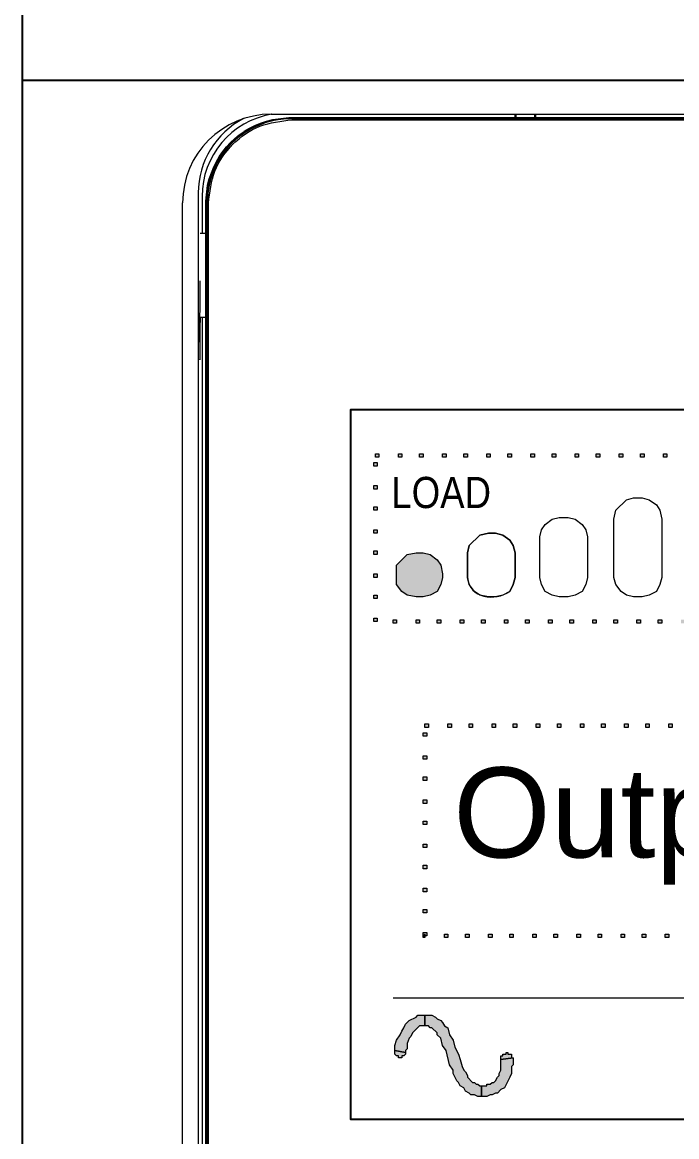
# Model space of a CAD drawing. Header units: millimetres. Extents: x 11355 to 11505, y 8083 to 8171.
# Drawn here: x 11372.606 to 11373.899, y 8088.766 to 8090.968 of the extents above; entities that cross this region are included whole.
import ezdxf

# ---------------------------------------------------------------- set-up
doc = ezdxf.new("R2010")
doc.units = ezdxf.units.MM
doc.layers.add('UPS', color=7, linetype='Continuous')
doc.styles.get("Standard").update_dxf_attribs({"font": 'arial.ttf'})

# ---------------------------------------------------------------- blocks, each defined once
blk = doc.blocks.new('UPS - Display Interface')
at = {"layer": 'UPS'}
h = blk.add_hatch(color=256, dxfattribs=at)
h.dxf.hatch_style = 2
h.paths.add_polyline_path([(-77.76, 154.32), (-77.28, 154.32), (-77.28, 153.84), (-77.76, 153.84)])
h.paths.add_polyline_path([(-77.76, 151.2), (-77.28, 151.2), (-77.28, 150.72), (-77.76, 150.72)])
h.paths.add_polyline_path([(-77.76, 148.32), (-77.28, 148.32), (-77.28, 147.84), (-77.76, 147.84)])
h.paths.add_polyline_path([(-77.76, 145.2), (-77.28, 145.2), (-77.28, 144.72), (-77.76, 144.72)])
h.paths.add_polyline_path([(-77.76, 142.32), (-77.28, 142.32), (-77.28, 141.84), (-77.76, 141.84)])
h.paths.add_polyline_path([(-77.76, 139.2), (-77.28, 139.2), (-77.28, 138.72), (-77.76, 138.72)])
h.paths.add_polyline_path([(-77.76, 136.32), (-77.28, 136.32), (-77.28, 135.84), (-77.76, 135.84)])
h.paths.add_polyline_path([(-77.76, 133.2), (-77.28, 133.2), (-77.28, 132.72), (-77.76, 132.72)])
h.paths.add_polyline_path([(-74.64, 132.48), (-75.12, 132.48), (-75.12, 132.96), (-74.64, 132.96)])
h.paths.add_polyline_path([(-71.52, 132.48), (-72, 132.48), (-72, 132.96), (-71.52, 132.96)])
h.paths.add_polyline_path([(-68.64, 132.48), (-69.12, 132.48), (-69.12, 132.96), (-68.64, 132.96)])
h.paths.add_polyline_path([(-65.52, 132.48), (-66, 132.48), (-66, 132.96), (-65.52, 132.96)])
h.paths.add_polyline_path([(-62.64, 132.48), (-63.12, 132.48), (-63.12, 132.96), (-62.64, 132.96)])
h.paths.add_polyline_path([(-59.52, 132.48), (-60, 132.48), (-60, 132.96), (-59.52, 132.96)])
h.paths.add_polyline_path([(-56.64, 132.48), (-57.12, 132.48), (-57.12, 132.96), (-56.64, 132.96)])
h.paths.add_polyline_path([(-53.52, 132.48), (-54, 132.48), (-54, 132.96), (-53.52, 132.96)])
h.paths.add_polyline_path([(-50.64, 132.48), (-51.12, 132.48), (-51.12, 132.96), (-50.64, 132.96)])
h.paths.add_polyline_path([(-47.52, 132.48), (-48, 132.48), (-48, 132.96), (-47.52, 132.96)])
h.paths.add_polyline_path([(-44.64, 132.48), (-45.12, 132.48), (-45.12, 132.96), (-44.64, 132.96)])
h.paths.add_polyline_path([(-41.52, 132.48), (-42, 132.48), (-42, 132.96), (-41.52, 132.96)])
h.paths.add_polyline_path([(-38.64, 132.48), (-39.12, 132.48), (-39.12, 132.96), (-38.64, 132.96)])
h.paths.add_polyline_path([(-35.52, 132.48), (-36, 132.48), (-36, 132.96), (-35.52, 132.96)])
h.paths.add_polyline_path([(-32.64, 132.48), (-33.12, 132.48), (-33.12, 132.96), (-32.64, 132.96)])
h.paths.add_polyline_path([(-29.52, 132.48), (-30, 132.48), (-30, 132.96), (-29.52, 132.96)])
h.paths.add_polyline_path([(-26.64, 132.48), (-27.12, 132.48), (-27.12, 132.96), (-26.64, 132.96)])
h.paths.add_polyline_path([(-23.52, 132.48), (-24, 132.48), (-24, 132.96), (-23.52, 132.96)])
h.paths.add_polyline_path([(-20.64, 132.48), (-21.12, 132.48), (-21.12, 132.96), (-20.64, 132.96)])
h.paths.add_polyline_path([(-17.52, 132.48), (-18, 132.48), (-18, 132.96), (-17.52, 132.96)])
h.paths.add_polyline_path([(-14.64, 132.48), (-15.12, 132.48), (-15.12, 132.96), (-14.64, 132.96)])
h.paths.add_polyline_path([(-11.52, 132.48), (-12, 132.48), (-12, 132.96), (-11.52, 132.96)])
h.paths.add_polyline_path([(-8.64, 132.48), (-9.12, 132.48), (-9.12, 132.96), (-8.64, 132.96)])
h.paths.add_polyline_path([(-5.52, 132.48), (-6, 132.48), (-6, 132.96), (-5.52, 132.96)])
h.paths.add_polyline_path([(-2.64, 132.48), (-3.12, 132.48), (-3.12, 132.96), (-2.64, 132.96)])
h.paths.add_polyline_path([(0.48, 132.48), (0, 132.48), (0, 132.96), (0.48, 132.96)])
h.paths.add_polyline_path([(1.44, 134.4), (0.96, 134.4), (0.96, 134.88), (1.44, 134.88)])
h.paths.add_polyline_path([(1.44, 137.52), (0.96, 137.52), (0.96, 138), (1.44, 138)])
h.paths.add_polyline_path([(1.44, 140.4), (0.96, 140.4), (0.96, 140.88), (1.44, 140.88)])
h.paths.add_polyline_path([(1.44, 143.52), (0.96, 143.52), (0.96, 144), (1.44, 144)])
h.paths.add_polyline_path([(1.44, 146.4), (0.96, 146.4), (0.96, 146.88), (1.44, 146.88)])
h.paths.add_polyline_path([(1.44, 149.52), (0.96, 149.52), (0.96, 150), (1.44, 150)])
h.paths.add_polyline_path([(1.44, 152.4), (0.96, 152.4), (0.96, 152.88), (1.44, 152.88)])
h.paths.add_polyline_path([(0.48, 155.52), (0.96, 155.52), (0.96, 155.04), (0.48, 155.04)])
h.paths.add_polyline_path([(-2.4, 155.52), (-1.92, 155.52), (-1.92, 155.04), (-2.4, 155.04)])
h.paths.add_polyline_path([(-5.52, 155.52), (-5.04, 155.52), (-5.04, 155.04), (-5.52, 155.04)])
h.paths.add_polyline_path([(-8.4, 155.52), (-7.92, 155.52), (-7.92, 155.04), (-8.4, 155.04)])
h.paths.add_polyline_path([(-11.52, 155.52), (-11.04, 155.52), (-11.04, 155.04), (-11.52, 155.04)])
h.paths.add_polyline_path([(-14.4, 155.52), (-13.92, 155.52), (-13.92, 155.04), (-14.4, 155.04)])
h.paths.add_polyline_path([(-17.52, 155.52), (-17.04, 155.52), (-17.04, 155.04), (-17.52, 155.04)])
h.paths.add_polyline_path([(-20.4, 155.52), (-19.92, 155.52), (-19.92, 155.04), (-20.4, 155.04)])
h.paths.add_polyline_path([(-23.52, 155.52), (-23.04, 155.52), (-23.04, 155.04), (-23.52, 155.04)])
h.paths.add_polyline_path([(-26.4, 155.52), (-25.92, 155.52), (-25.92, 155.04), (-26.4, 155.04)])
h.paths.add_polyline_path([(-29.52, 155.52), (-29.04, 155.52), (-29.04, 155.04), (-29.52, 155.04)])
h.paths.add_polyline_path([(-32.4, 155.52), (-31.92, 155.52), (-31.92, 155.04), (-32.4, 155.04)])
h.paths.add_polyline_path([(-35.52, 155.52), (-35.04, 155.52), (-35.04, 155.04), (-35.52, 155.04)])
h.paths.add_polyline_path([(-38.4, 155.52), (-37.92, 155.52), (-37.92, 155.04), (-38.4, 155.04)])
h.paths.add_polyline_path([(-41.52, 155.52), (-41.04, 155.52), (-41.04, 155.04), (-41.52, 155.04)])
h.paths.add_polyline_path([(-44.4, 155.52), (-43.92, 155.52), (-43.92, 155.04), (-44.4, 155.04)])
h.paths.add_polyline_path([(-47.52, 155.52), (-47.04, 155.52), (-47.04, 155.04), (-47.52, 155.04)])
h.paths.add_polyline_path([(-50.4, 155.52), (-49.92, 155.52), (-49.92, 155.04), (-50.4, 155.04)])
h.paths.add_polyline_path([(-53.52, 155.52), (-53.04, 155.52), (-53.04, 155.04), (-53.52, 155.04)])
h.paths.add_polyline_path([(-56.4, 155.52), (-55.92, 155.52), (-55.92, 155.04), (-56.4, 155.04)])
h.paths.add_polyline_path([(-59.52, 155.52), (-59.04, 155.52), (-59.04, 155.04), (-59.52, 155.04)])
h.paths.add_polyline_path([(-62.4, 155.52), (-61.92, 155.52), (-61.92, 155.04), (-62.4, 155.04)])
h.paths.add_polyline_path([(-65.52, 155.52), (-65.04, 155.52), (-65.04, 155.04), (-65.52, 155.04)])
h.paths.add_polyline_path([(-68.4, 155.52), (-67.92, 155.52), (-67.92, 155.04), (-68.4, 155.04)])
h.paths.add_polyline_path([(-71.52, 155.52), (-71.04, 155.52), (-71.04, 155.04), (-71.52, 155.04)])
h.paths.add_polyline_path([(-74.4, 155.52), (-73.92, 155.52), (-73.92, 155.04), (-74.4, 155.04)])
h.paths.add_polyline_path([(-77.52, 155.52), (-77.04, 155.52), (-77.04, 155.04), (-77.52, 155.04)])
blk.add_hatch(color=256, dxfattribs=at).paths.add_polyline_path([(-68.4, 138.72), (-68.64, 137.76), (-69.12, 136.8), (-70.08, 136.32), (-71.04, 136.08), (-72, 136.08), (-73.2, 136.32), (-73.92, 136.8), (-74.64, 137.76), (-74.64, 140.4), (-73.2, 141.84), (-72, 142.08), (-71.04, 142.08), (-70.08, 141.84), (-69.12, 141.12), (-68.64, 140.4), (-68.4, 139.2)])
h = blk.add_hatch(color=256, dxfattribs=at)
h.dxf.hatch_style = 2
h.paths.add_polyline_path([(-71.04, 117.6), (-70.56, 117.6), (-70.56, 117.12), (-71.04, 117.12)])
h.paths.add_polyline_path([(-71.04, 114.48), (-70.56, 114.48), (-70.56, 114), (-71.04, 114)])
h.paths.add_polyline_path([(-71.04, 111.6), (-70.56, 111.6), (-70.56, 111.12), (-71.04, 111.12)])
h.paths.add_polyline_path([(-71.04, 108.48), (-70.56, 108.48), (-70.56, 108), (-71.04, 108)])
h.paths.add_polyline_path([(-71.04, 105.6), (-70.56, 105.6), (-70.56, 105.12), (-71.04, 105.12)])
h.paths.add_polyline_path([(-71.04, 102.48), (-70.56, 102.48), (-70.56, 102), (-71.04, 102)])
h.paths.add_polyline_path([(-71.04, 99.6), (-70.56, 99.6), (-70.56, 99.12), (-71.04, 99.12)])
h.paths.add_polyline_path([(-71.04, 96.48), (-70.56, 96.48), (-70.56, 96), (-71.04, 96)])
h.paths.add_polyline_path([(-71.04, 93.6), (-70.56, 93.6), (-70.56, 93.12), (-71.04, 93.12)])
h.paths.add_polyline_path([(-71.04, 90.48), (-70.56, 90.48), (-70.56, 90), (-71.04, 90)])
h.paths.add_polyline_path([(-70.8, 89.76), (-71.04, 89.76), (-71.04, 90)])
h.paths.add_polyline_path([(-71.04, 90), (-70.8, 90.24), (-70.8, 89.76)])
h.paths.add_polyline_path([(-67.68, 89.76), (-68.16, 89.76), (-68.16, 90.24), (-67.68, 90.24)])
h.paths.add_polyline_path([(-64.8, 89.76), (-65.28, 89.76), (-65.28, 90.24), (-64.8, 90.24)])
h.paths.add_polyline_path([(-61.68, 89.76), (-62.16, 89.76), (-62.16, 90.24), (-61.68, 90.24)])
h.paths.add_polyline_path([(-58.8, 89.76), (-59.28, 89.76), (-59.28, 90.24), (-58.8, 90.24)])
h.paths.add_polyline_path([(-55.68, 89.76), (-56.16, 89.76), (-56.16, 90.24), (-55.68, 90.24)])
h.paths.add_polyline_path([(-52.8, 89.76), (-53.28, 89.76), (-53.28, 90.24), (-52.8, 90.24)])
h.paths.add_polyline_path([(-49.68, 89.76), (-50.16, 89.76), (-50.16, 90.24), (-49.68, 90.24)])
h.paths.add_polyline_path([(-46.8, 89.76), (-47.28, 89.76), (-47.28, 90.24), (-46.8, 90.24)])
h.paths.add_polyline_path([(-43.68, 89.76), (-44.16, 89.76), (-44.16, 90.24), (-43.68, 90.24)])
h.paths.add_polyline_path([(-40.8, 89.76), (-41.28, 89.76), (-41.28, 90.24), (-40.8, 90.24)])
h.paths.add_polyline_path([(-37.68, 89.76), (-38.16, 89.76), (-38.16, 90.24), (-37.68, 90.24)])
h.paths.add_polyline_path([(-34.8, 89.76), (-35.28, 89.76), (-35.28, 90.24), (-34.8, 90.24)])
h.paths.add_polyline_path([(-31.68, 89.76), (-32.16, 89.76), (-32.16, 90.24), (-31.68, 90.24)])
h.paths.add_polyline_path([(-28.8, 89.76), (-29.28, 89.76), (-29.28, 90.24), (-28.8, 90.24)])
h.paths.add_polyline_path([(-25.68, 89.76), (-26.16, 89.76), (-26.16, 90.24), (-25.68, 90.24)])
h.paths.add_polyline_path([(-22.8, 89.76), (-23.28, 89.76), (-23.28, 90.24), (-22.8, 90.24)])
h.paths.add_polyline_path([(-19.68, 89.76), (-20.16, 89.76), (-20.16, 90.24), (-19.68, 90.24)])
h.paths.add_polyline_path([(-16.8, 89.76), (-17.28, 89.76), (-17.28, 90.24), (-16.8, 90.24)])
h.paths.add_polyline_path([(-13.68, 89.76), (-14.16, 89.76), (-14.16, 90.24), (-13.68, 90.24)])
h.paths.add_polyline_path([(-10.8, 89.76), (-11.28, 89.76), (-11.28, 90.24), (-10.8, 90.24)])
h.paths.add_polyline_path([(-7.68, 89.76), (-8.16, 89.76), (-8.16, 90.24), (-7.68, 90.24)])
h.paths.add_polyline_path([(-4.8, 89.76), (-5.28, 89.76), (-5.28, 90.24), (-4.8, 90.24)])
h.paths.add_polyline_path([(-1.68, 89.76), (-2.16, 89.76), (-2.16, 90.24), (-1.68, 90.24)])
h.paths.add_polyline_path([(1.2, 89.76), (0.72, 89.76), (0.72, 90.24), (1.2, 90.24)])
h.paths.add_polyline_path([(4.32, 89.76), (3.84, 89.76), (3.84, 90.24), (4.32, 90.24)])
h.paths.add_polyline_path([(7.2, 89.76), (6.72, 89.76), (6.72, 90.24), (7.2, 90.24)])
h.paths.add_polyline_path([(10.32, 89.76), (9.84, 89.76), (9.84, 90.24), (10.32, 90.24)])
h.paths.add_polyline_path([(13.2, 89.76), (12.72, 89.76), (12.72, 90.24), (13.2, 90.24)])
h.paths.add_polyline_path([(16.32, 89.76), (15.84, 89.76), (15.84, 90.24), (16.32, 90.24)])
h.paths.add_polyline_path([(19.2, 89.76), (18.72, 89.76), (18.72, 90.24), (19.2, 90.24)])
h.paths.add_polyline_path([(22.32, 89.76), (21.84, 89.76), (21.84, 90.24), (22.32, 90.24)])
h.paths.add_polyline_path([(25.2, 89.76), (24.72, 89.76), (24.72, 90.24), (25.2, 90.24)])
h.paths.add_polyline_path([(28.32, 89.76), (27.84, 89.76), (27.84, 90.24), (28.32, 90.24)])
h.paths.add_polyline_path([(31.2, 89.76), (30.72, 89.76), (30.72, 90.24), (31.2, 90.24)])
h.paths.add_polyline_path([(34.32, 89.76), (33.84, 89.76), (33.84, 90.24), (34.32, 90.24)])
h.paths.add_polyline_path([(37.2, 89.76), (36.72, 89.76), (36.72, 90.24), (37.2, 90.24)])
h.paths.add_polyline_path([(40.32, 89.76), (39.84, 89.76), (39.84, 90.24), (40.32, 90.24)])
h.paths.add_polyline_path([(43.2, 89.76), (42.72, 89.76), (42.72, 90.24), (43.2, 90.24)])
h.paths.add_polyline_path([(46.32, 89.76), (45.84, 89.76), (45.84, 90.24), (46.32, 90.24)])
h.paths.add_polyline_path([(49.2, 89.76), (48.72, 89.76), (48.72, 90.24), (49.2, 90.24)])
h.paths.add_polyline_path([(52.32, 89.76), (51.84, 89.76), (51.84, 90.24), (52.32, 90.24)])
h.paths.add_polyline_path([(55.2, 89.76), (54.72, 89.76), (54.72, 90.24), (55.2, 90.24)])
h.paths.add_polyline_path([(58.32, 89.76), (57.84, 89.76), (57.84, 90.24), (58.32, 90.24)])
h.paths.add_polyline_path([(61.2, 89.76), (60.72, 89.76), (60.72, 90.24), (61.2, 90.24)])
h.paths.add_polyline_path([(64.32, 89.76), (63.84, 89.76), (63.84, 90.24), (64.32, 90.24)])
h.paths.add_polyline_path([(67.2, 89.76), (66.72, 89.76), (66.72, 90.24), (67.2, 90.24)])
h.paths.add_polyline_path([(70.32, 89.76), (69.84, 89.76), (69.84, 90.24), (70.32, 90.24)])
h.paths.add_polyline_path([(71.28, 91.68), (70.8, 91.68), (70.8, 92.16), (71.28, 92.16)])
h.paths.add_polyline_path([(71.28, 94.8), (70.8, 94.8), (70.8, 95.28), (71.28, 95.28)])
h.paths.add_polyline_path([(71.28, 97.68), (70.8, 97.68), (70.8, 98.16), (71.28, 98.16)])
h.paths.add_polyline_path([(71.28, 100.8), (70.8, 100.8), (70.8, 101.28), (71.28, 101.28)])
h.paths.add_polyline_path([(71.28, 103.68), (70.8, 103.68), (70.8, 104.16), (71.28, 104.16)])
h.paths.add_polyline_path([(71.28, 106.8), (70.8, 106.8), (70.8, 107.28), (71.28, 107.28)])
h.paths.add_polyline_path([(71.28, 109.68), (70.8, 109.68), (70.8, 110.16), (71.28, 110.16)])
h.paths.add_polyline_path([(71.28, 112.8), (70.8, 112.8), (70.8, 113.28), (71.28, 113.28)])
h.paths.add_polyline_path([(71.28, 115.68), (70.8, 115.68), (70.8, 116.16), (71.28, 116.16)])
h.paths.add_polyline_path([(70.32, 118.8), (70.8, 118.8), (70.8, 118.32), (70.32, 118.32)])
h.paths.add_polyline_path([(67.2, 118.8), (67.68, 118.8), (67.68, 118.32), (67.2, 118.32)])
h.paths.add_polyline_path([(64.32, 118.8), (64.8, 118.8), (64.8, 118.32), (64.32, 118.32)])
h.paths.add_polyline_path([(61.2, 118.8), (61.68, 118.8), (61.68, 118.32), (61.2, 118.32)])
h.paths.add_polyline_path([(58.32, 118.8), (58.8, 118.8), (58.8, 118.32), (58.32, 118.32)])
h.paths.add_polyline_path([(55.2, 118.8), (55.68, 118.8), (55.68, 118.32), (55.2, 118.32)])
h.paths.add_polyline_path([(52.32, 118.8), (52.8, 118.8), (52.8, 118.32), (52.32, 118.32)])
h.paths.add_polyline_path([(49.2, 118.8), (49.68, 118.8), (49.68, 118.32), (49.2, 118.32)])
h.paths.add_polyline_path([(46.32, 118.8), (46.8, 118.8), (46.8, 118.32), (46.32, 118.32)])
h.paths.add_polyline_path([(43.2, 118.8), (43.68, 118.8), (43.68, 118.32), (43.2, 118.32)])
h.paths.add_polyline_path([(40.32, 118.8), (40.8, 118.8), (40.8, 118.32), (40.32, 118.32)])
h.paths.add_polyline_path([(37.2, 118.8), (37.68, 118.8), (37.68, 118.32), (37.2, 118.32)])
h.paths.add_polyline_path([(34.32, 118.8), (34.8, 118.8), (34.8, 118.32), (34.32, 118.32)])
h.paths.add_polyline_path([(31.2, 118.8), (31.68, 118.8), (31.68, 118.32), (31.2, 118.32)])
h.paths.add_polyline_path([(28.32, 118.8), (28.8, 118.8), (28.8, 118.32), (28.32, 118.32)])
h.paths.add_polyline_path([(25.2, 118.8), (25.68, 118.8), (25.68, 118.32), (25.2, 118.32)])
h.paths.add_polyline_path([(22.32, 118.8), (22.8, 118.8), (22.8, 118.32), (22.32, 118.32)])
h.paths.add_polyline_path([(19.2, 118.8), (19.68, 118.8), (19.68, 118.32), (19.2, 118.32)])
h.paths.add_polyline_path([(16.32, 118.8), (16.8, 118.8), (16.8, 118.32), (16.32, 118.32)])
h.paths.add_polyline_path([(13.2, 118.8), (13.68, 118.8), (13.68, 118.32), (13.2, 118.32)])
h.paths.add_polyline_path([(10.32, 118.8), (10.8, 118.8), (10.8, 118.32), (10.32, 118.32)])
h.paths.add_polyline_path([(7.2, 118.8), (7.68, 118.8), (7.68, 118.32), (7.2, 118.32)])
h.paths.add_polyline_path([(4.32, 118.8), (4.8, 118.8), (4.8, 118.32), (4.32, 118.32)])
h.paths.add_polyline_path([(1.2, 118.8), (1.68, 118.8), (1.68, 118.32), (1.2, 118.32)])
h.paths.add_polyline_path([(-1.68, 118.8), (-1.2, 118.8), (-1.2, 118.32), (-1.68, 118.32)])
h.paths.add_polyline_path([(-4.8, 118.8), (-4.32, 118.8), (-4.32, 118.32), (-4.8, 118.32)])
h.paths.add_polyline_path([(-7.68, 118.8), (-7.2, 118.8), (-7.2, 118.32), (-7.68, 118.32)])
h.paths.add_polyline_path([(-10.8, 118.8), (-10.32, 118.8), (-10.32, 118.32), (-10.8, 118.32)])
h.paths.add_polyline_path([(-13.68, 118.8), (-13.2, 118.8), (-13.2, 118.32), (-13.68, 118.32)])
h.paths.add_polyline_path([(-16.8, 118.8), (-16.32, 118.8), (-16.32, 118.32), (-16.8, 118.32)])
h.paths.add_polyline_path([(-19.68, 118.8), (-19.2, 118.8), (-19.2, 118.32), (-19.68, 118.32)])
h.paths.add_polyline_path([(-22.8, 118.8), (-22.32, 118.8), (-22.32, 118.32), (-22.8, 118.32)])
h.paths.add_polyline_path([(-25.68, 118.8), (-25.2, 118.8), (-25.2, 118.32), (-25.68, 118.32)])
h.paths.add_polyline_path([(-28.8, 118.8), (-28.32, 118.8), (-28.32, 118.32), (-28.8, 118.32)])
h.paths.add_polyline_path([(-31.68, 118.8), (-31.2, 118.8), (-31.2, 118.32), (-31.68, 118.32)])
h.paths.add_polyline_path([(-34.8, 118.8), (-34.32, 118.8), (-34.32, 118.32), (-34.8, 118.32)])
h.paths.add_polyline_path([(-37.68, 118.8), (-37.2, 118.8), (-37.2, 118.32), (-37.68, 118.32)])
h.paths.add_polyline_path([(-40.8, 118.8), (-40.32, 118.8), (-40.32, 118.32), (-40.8, 118.32)])
h.paths.add_polyline_path([(-43.68, 118.8), (-43.2, 118.8), (-43.2, 118.32), (-43.68, 118.32)])
h.paths.add_polyline_path([(-46.8, 118.8), (-46.32, 118.8), (-46.32, 118.32), (-46.8, 118.32)])
h.paths.add_polyline_path([(-49.68, 118.8), (-49.2, 118.8), (-49.2, 118.32), (-49.68, 118.32)])
h.paths.add_polyline_path([(-52.8, 118.8), (-52.32, 118.8), (-52.32, 118.32), (-52.8, 118.32)])
h.paths.add_polyline_path([(-55.68, 118.8), (-55.2, 118.8), (-55.2, 118.32), (-55.68, 118.32)])
h.paths.add_polyline_path([(-58.8, 118.8), (-58.32, 118.8), (-58.32, 118.32), (-58.8, 118.32)])
h.paths.add_polyline_path([(-61.68, 118.8), (-61.2, 118.8), (-61.2, 118.32), (-61.68, 118.32)])
h.paths.add_polyline_path([(-64.8, 118.8), (-64.32, 118.8), (-64.32, 118.32), (-64.8, 118.32)])
h.paths.add_polyline_path([(-67.68, 118.8), (-67.2, 118.8), (-67.2, 118.32), (-67.68, 118.32)])
h.paths.add_polyline_path([(-70.8, 118.8), (-70.32, 118.8), (-70.32, 118.32), (-70.8, 118.32)])
h = blk.add_hatch(color=256, dxfattribs=at)
h.dxf.hatch_style = 2
h.paths.add_polyline_path([(-60.48, 73.2), (-58.8, 73.44), (-58.8, 72.48), (-59.04, 72.24), (-59.04, 71.28), (-59.28, 70.8), (-60, 69.36), (-60.48, 69.12), (-60.96, 68.64), (-61.2, 68.64), (-61.68, 68.4), (-61.92, 68.4), (-62.4, 68.16), (-63.12, 68.16), (-63.12, 69.6), (-62.4, 69.6), (-62.4, 69.84), (-61.92, 69.84), (-61.68, 70.08), (-61.44, 70.08), (-61.2, 70.32), (-60.96, 70.8), (-60.72, 71.04), (-60.72, 71.28), (-60.48, 71.76)])
h.paths.add_polyline_path([(-63.12, 69.6), (-63.12, 68.16), (-63.6, 68.16), (-64.08, 68.4), (-64.56, 68.4), (-64.8, 68.64), (-65.28, 68.88), (-65.52, 69.36), (-66, 69.6), (-66.24, 70.08), (-66.48, 70.32), (-66.96, 71.28), (-66.96, 71.76), (-67.44, 72.48), (-67.92, 74.4), (-68.4, 75.12), (-68.64, 76.08), (-69.12, 76.56), (-69.12, 76.8), (-69.84, 77.52), (-70.08, 77.52), (-70.32, 77.76), (-70.8, 77.76), (-70.8, 79.2), (-69.84, 79.2), (-69.36, 78.96), (-69.12, 78.72), (-68.64, 78.48), (-68.4, 78.24), (-68.16, 77.76), (-67.68, 77.52), (-67.44, 76.56), (-66.96, 75.84), (-66.72, 74.88), (-66.24, 73.92), (-66, 73.2), (-65.76, 72.24), (-65.52, 71.76), (-65.28, 71.52), (-65.04, 71.04), (-65.04, 70.8), (-64.32, 70.08), (-64.08, 70.08), (-63.84, 69.84), (-63.6, 69.84), (-63.36, 69.6)])
h.paths.add_polyline_path([(-70.8, 79.2), (-70.8, 77.76), (-71.52, 77.76), (-72.48, 76.8), (-72.72, 76.32), (-72.96, 76.08), (-73.2, 75.36), (-73.2, 74.64), (-73.44, 74.4), (-73.44, 74.16), (-74.88, 74.4), (-74.88, 75.12), (-74.64, 75.84), (-74.16, 76.56), (-73.92, 77.04), (-73.68, 77.52), (-73.44, 78), (-72.96, 78.48), (-72, 78.96), (-71.76, 79.2)])
h.paths.add_polyline_path([(-74.88, 74.4), (-73.44, 74.16), (-73.44, 73.92), (-73.68, 73.68), (-73.92, 73.68), (-73.92, 73.44), (-74.4, 73.44), (-74.4, 73.68), (-74.64, 73.68), (-74.88, 73.92)])
h.paths.add_polyline_path([(-58.8, 73.44), (-60.48, 73.2), (-60.48, 73.68), (-60.24, 73.68), (-60.24, 73.92), (-59.76, 73.92), (-59.76, 74.16), (-59.52, 74.16), (-59.52, 73.92), (-59.04, 73.92), (-59.04, 73.44)])
at = {"layer": 'UPS', "lineweight": 25}
for points in [[(89.28, 201.12), (-89.28, 201.12)], [(-100.56, 189.84), (-100.56, 11.28)], [(82.08, 65.04), (-80.88, 65.04), (-80.88, 161.52), (82.08, 161.52), (82.08, 65.04)]]:
    blk.add_lwpolyline(points, dxfattribs=at)
at = {"layer": 'UPS', "lineweight": 0}
for points in [[(-77.52, 155.52), (-77.04, 155.52), (-77.04, 155.04), (-77.52, 155.04), (-77.52, 155.52)], [(-74.4, 155.52), (-73.92, 155.52), (-73.92, 155.04), (-74.4, 155.04), (-74.4, 155.52)], [(-71.52, 155.52), (-71.04, 155.52), (-71.04, 155.04), (-71.52, 155.04), (-71.52, 155.52)], [(-68.4, 155.52), (-67.92, 155.52), (-67.92, 155.04), (-68.4, 155.04), (-68.4, 155.52)], [(-65.52, 155.52), (-65.04, 155.52), (-65.04, 155.04), (-65.52, 155.04), (-65.52, 155.52)], [(-62.4, 155.52), (-61.92, 155.52), (-61.92, 155.04), (-62.4, 155.04), (-62.4, 155.52)], [(-59.52, 155.52), (-59.04, 155.52), (-59.04, 155.04), (-59.52, 155.04), (-59.52, 155.52)], [(-56.4, 155.52), (-55.92, 155.52), (-55.92, 155.04), (-56.4, 155.04), (-56.4, 155.52)], [(-53.52, 155.52), (-53.04, 155.52), (-53.04, 155.04), (-53.52, 155.04), (-53.52, 155.52)], [(-50.4, 155.52), (-49.92, 155.52), (-49.92, 155.04), (-50.4, 155.04), (-50.4, 155.52)], [(-47.52, 155.52), (-47.04, 155.52), (-47.04, 155.04), (-47.52, 155.04), (-47.52, 155.52)], [(-44.4, 155.52), (-43.92, 155.52), (-43.92, 155.04), (-44.4, 155.04), (-44.4, 155.52)], [(-41.52, 155.52), (-41.04, 155.52), (-41.04, 155.04), (-41.52, 155.04), (-41.52, 155.52)], [(-38.4, 155.52), (-37.92, 155.52), (-37.92, 155.04), (-38.4, 155.04), (-38.4, 155.52)], [(-77.76, 154.32), (-77.28, 154.32), (-77.28, 153.84), (-77.76, 153.84), (-77.76, 154.32)], [(-77.76, 151.2), (-77.28, 151.2), (-77.28, 150.72), (-77.76, 150.72), (-77.76, 151.2)], [(-77.76, 148.32), (-77.28, 148.32), (-77.28, 147.84), (-77.76, 147.84), (-77.76, 148.32)], [(-77.76, 145.2), (-77.28, 145.2), (-77.28, 144.72), (-77.76, 144.72), (-77.76, 145.2)], [(-77.76, 142.32), (-77.28, 142.32), (-77.28, 141.84), (-77.76, 141.84), (-77.76, 142.32)], [(-68.4, 138.72), (-68.64, 137.76), (-69.12, 136.8), (-70.08, 136.32), (-71.04, 136.08), (-72, 136.08), (-73.2, 136.32), (-73.92, 136.8), (-74.64, 137.76), (-74.64, 140.4), (-73.2, 141.84), (-72, 142.08), (-71.04, 142.08), (-70.08, 141.84), (-69.12, 141.12), (-68.64, 140.4), (-68.4, 139.2), (-68.4, 138.72)], [(-77.76, 139.2), (-77.28, 139.2), (-77.28, 138.72), (-77.76, 138.72), (-77.76, 139.2)], [(-77.76, 136.32), (-77.28, 136.32), (-77.28, 135.84), (-77.76, 135.84), (-77.76, 136.32)], [(-77.76, 133.2), (-77.28, 133.2), (-77.28, 132.72), (-77.76, 132.72), (-77.76, 133.2)], [(-74.64, 132.48), (-75.12, 132.48), (-75.12, 132.96), (-74.64, 132.96), (-74.64, 132.48)], [(-71.52, 132.48), (-72, 132.48), (-72, 132.96), (-71.52, 132.96), (-71.52, 132.48)], [(-68.64, 132.48), (-69.12, 132.48), (-69.12, 132.96), (-68.64, 132.96), (-68.64, 132.48)], [(-65.52, 132.48), (-66, 132.48), (-66, 132.96), (-65.52, 132.96), (-65.52, 132.48)], [(-62.64, 132.48), (-63.12, 132.48), (-63.12, 132.96), (-62.64, 132.96), (-62.64, 132.48)], [(-59.52, 132.48), (-60, 132.48), (-60, 132.96), (-59.52, 132.96), (-59.52, 132.48)], [(-56.64, 132.48), (-57.12, 132.48), (-57.12, 132.96), (-56.64, 132.96), (-56.64, 132.48)], [(-53.52, 132.48), (-54, 132.48), (-54, 132.96), (-53.52, 132.96), (-53.52, 132.48)], [(-50.64, 132.48), (-51.12, 132.48), (-51.12, 132.96), (-50.64, 132.96), (-50.64, 132.48)], [(-47.52, 132.48), (-48, 132.48), (-48, 132.96), (-47.52, 132.96), (-47.52, 132.48)], [(-44.64, 132.48), (-45.12, 132.48), (-45.12, 132.96), (-44.64, 132.96), (-44.64, 132.48)], [(-41.52, 132.48), (-42, 132.48), (-42, 132.96), (-41.52, 132.96), (-41.52, 132.48)], [(-38.64, 132.48), (-39.12, 132.48), (-39.12, 132.96), (-38.64, 132.96), (-38.64, 132.48)], [(-70.8, 118.8), (-70.32, 118.8), (-70.32, 118.32), (-70.8, 118.32), (-70.8, 118.8)], [(-67.68, 118.8), (-67.2, 118.8), (-67.2, 118.32), (-67.68, 118.32), (-67.68, 118.8)], [(-64.8, 118.8), (-64.32, 118.8), (-64.32, 118.32), (-64.8, 118.32), (-64.8, 118.8)], [(-61.68, 118.8), (-61.2, 118.8), (-61.2, 118.32), (-61.68, 118.32), (-61.68, 118.8)], [(-58.8, 118.8), (-58.32, 118.8), (-58.32, 118.32), (-58.8, 118.32), (-58.8, 118.8)], [(-55.68, 118.8), (-55.2, 118.8), (-55.2, 118.32), (-55.68, 118.32), (-55.68, 118.8)], [(-52.8, 118.8), (-52.32, 118.8), (-52.32, 118.32), (-52.8, 118.32), (-52.8, 118.8)], [(-49.68, 118.8), (-49.2, 118.8), (-49.2, 118.32), (-49.68, 118.32), (-49.68, 118.8)], [(-46.8, 118.8), (-46.32, 118.8), (-46.32, 118.32), (-46.8, 118.32), (-46.8, 118.8)], [(-43.68, 118.8), (-43.2, 118.8), (-43.2, 118.32), (-43.68, 118.32), (-43.68, 118.8)], [(-40.8, 118.8), (-40.32, 118.8), (-40.32, 118.32), (-40.8, 118.32), (-40.8, 118.8)], [(-37.68, 118.8), (-37.2, 118.8), (-37.2, 118.32), (-37.68, 118.32), (-37.68, 118.8)], [(-71.04, 117.6), (-70.56, 117.6), (-70.56, 117.12), (-71.04, 117.12), (-71.04, 117.6)], [(-71.04, 114.48), (-70.56, 114.48), (-70.56, 114), (-71.04, 114), (-71.04, 114.48)], [(-71.04, 111.6), (-70.56, 111.6), (-70.56, 111.12), (-71.04, 111.12), (-71.04, 111.6)], [(-71.04, 108.48), (-70.56, 108.48), (-70.56, 108), (-71.04, 108), (-71.04, 108.48)], [(-71.04, 105.6), (-70.56, 105.6), (-70.56, 105.12), (-71.04, 105.12), (-71.04, 105.6)], [(-71.04, 102.48), (-70.56, 102.48), (-70.56, 102), (-71.04, 102), (-71.04, 102.48)], [(-71.04, 99.6), (-70.56, 99.6), (-70.56, 99.12), (-71.04, 99.12), (-71.04, 99.6)], [(-71.04, 96.48), (-70.56, 96.48), (-70.56, 96), (-71.04, 96), (-71.04, 96.48)], [(-71.04, 93.6), (-70.56, 93.6), (-70.56, 93.12), (-71.04, 93.12), (-71.04, 93.6)], [(-71.04, 90.48), (-70.56, 90.48), (-70.56, 90), (-71.04, 90), (-71.04, 90.48)], [(-71.04, 90), (-70.8, 90.24), (-70.8, 89.76), (-71.04, 90)], [(-70.8, 89.76), (-71.04, 89.76), (-71.04, 90), (-70.8, 89.76)], [(-67.68, 89.76), (-68.16, 89.76), (-68.16, 90.24), (-67.68, 90.24), (-67.68, 89.76)], [(-64.8, 89.76), (-65.28, 89.76), (-65.28, 90.24), (-64.8, 90.24), (-64.8, 89.76)], [(-61.68, 89.76), (-62.16, 89.76), (-62.16, 90.24), (-61.68, 90.24), (-61.68, 89.76)], [(-58.8, 89.76), (-59.28, 89.76), (-59.28, 90.24), (-58.8, 90.24), (-58.8, 89.76)], [(-55.68, 89.76), (-56.16, 89.76), (-56.16, 90.24), (-55.68, 90.24), (-55.68, 89.76)], [(-52.8, 89.76), (-53.28, 89.76), (-53.28, 90.24), (-52.8, 90.24), (-52.8, 89.76)], [(-49.68, 89.76), (-50.16, 89.76), (-50.16, 90.24), (-49.68, 90.24), (-49.68, 89.76)], [(-46.8, 89.76), (-47.28, 89.76), (-47.28, 90.24), (-46.8, 90.24), (-46.8, 89.76)], [(-43.68, 89.76), (-44.16, 89.76), (-44.16, 90.24), (-43.68, 90.24), (-43.68, 89.76)], [(-40.8, 89.76), (-41.28, 89.76), (-41.28, 90.24), (-40.8, 90.24), (-40.8, 89.76)], [(-37.68, 89.76), (-38.16, 89.76), (-38.16, 90.24), (-37.68, 90.24), (-37.68, 89.76)], [(-70.8, 79.2), (-70.8, 77.76), (-71.52, 77.76), (-72.48, 76.8), (-72.72, 76.32), (-72.96, 76.08), (-73.2, 75.36), (-73.2, 74.64), (-73.44, 74.4), (-73.44, 74.16), (-74.88, 74.4), (-74.88, 75.12), (-74.64, 75.84), (-74.16, 76.56), (-73.92, 77.04), (-73.68, 77.52), (-73.44, 78), (-72.96, 78.48), (-72, 78.96), (-71.76, 79.2), (-70.8, 79.2)], [(-63.12, 69.6), (-63.12, 68.16), (-63.6, 68.16), (-64.08, 68.4), (-64.56, 68.4), (-64.8, 68.64), (-65.28, 68.88), (-65.52, 69.36), (-66, 69.6), (-66.24, 70.08), (-66.48, 70.32), (-66.96, 71.28), (-66.96, 71.76), (-67.44, 72.48), (-67.92, 74.4), (-68.4, 75.12), (-68.64, 76.08), (-69.12, 76.56), (-69.12, 76.8), (-69.84, 77.52), (-70.08, 77.52), (-70.32, 77.76), (-70.8, 77.76), (-70.8, 79.2), (-69.84, 79.2), (-69.36, 78.96), (-69.12, 78.72), (-68.64, 78.48), (-68.4, 78.24), (-68.16, 77.76), (-67.68, 77.52), (-67.44, 76.56), (-66.96, 75.84), (-66.72, 74.88), (-66.24, 73.92), (-66, 73.2), (-65.76, 72.24), (-65.52, 71.76), (-65.28, 71.52), (-65.04, 71.04), (-65.04, 70.8), (-64.32, 70.08), (-64.08, 70.08), (-63.84, 69.84), (-63.6, 69.84), (-63.36, 69.6), (-63.12, 69.6)], [(-74.88, 74.4), (-73.44, 74.16), (-73.44, 73.92), (-73.68, 73.68), (-73.92, 73.68), (-73.92, 73.44), (-74.4, 73.44), (-74.4, 73.68), (-74.64, 73.68), (-74.88, 73.92), (-74.88, 74.4)], [(-60.48, 73.2), (-58.8, 73.44), (-58.8, 72.48), (-59.04, 72.24), (-59.04, 71.28), (-59.28, 70.8), (-60, 69.36), (-60.48, 69.12), (-60.96, 68.64), (-61.2, 68.64), (-61.68, 68.4), (-61.92, 68.4), (-62.4, 68.16), (-63.12, 68.16), (-63.12, 69.6), (-62.4, 69.6), (-62.4, 69.84), (-61.92, 69.84), (-61.68, 70.08), (-61.44, 70.08), (-61.2, 70.32), (-60.96, 70.8), (-60.72, 71.04), (-60.72, 71.28), (-60.48, 71.76), (-60.48, 73.2)], [(-58.8, 73.44), (-60.48, 73.2), (-60.48, 73.68), (-60.24, 73.68), (-60.24, 73.92), (-59.76, 73.92), (-59.76, 74.16), (-59.52, 74.16), (-59.52, 73.92), (-59.04, 73.92), (-59.04, 73.44), (-58.8, 73.44)]]:
    blk.add_lwpolyline(points, dxfattribs=at)
at = {"layer": 'UPS', "lineweight": 18}
for points in [[(-38.64, 138.72), (-38.88, 137.76), (-39.36, 136.8), (-40.32, 136.32), (-41.28, 136.08), (-42.48, 136.08), (-43.44, 136.32), (-44.16, 136.8), (-44.88, 137.76), (-45.12, 138.72), (-45.12, 146.64), (-44.88, 147.84), (-43.44, 149.28), (-42.48, 149.52), (-41.28, 149.52), (-40.32, 149.28), (-39.36, 148.56), (-38.88, 147.84), (-38.64, 146.64), (-38.64, 138.72)], [(-48.72, 138.72), (-48.96, 137.76), (-49.44, 136.8), (-50.4, 136.32), (-51.36, 136.08), (-52.56, 136.08), (-53.52, 136.32), (-54.48, 136.8), (-54.96, 137.76), (-55.2, 138.72), (-55.2, 144.24), (-54.96, 145.2), (-54.48, 145.92), (-53.52, 146.64), (-52.56, 146.88), (-51.36, 146.88), (-50.4, 146.64), (-49.44, 145.92), (-48.96, 145.2), (-48.72, 144.24), (-48.72, 138.72)], [(-58.56, 138.72), (-58.8, 137.76), (-59.28, 136.8), (-60.24, 136.32), (-61.2, 136.08), (-62.16, 136.08), (-63.36, 136.32), (-64.08, 136.8), (-64.8, 137.76), (-65.04, 138.72), (-65.04, 142.08), (-64.8, 143.04), (-63.36, 144.48), (-62.16, 144.72), (-61.2, 144.72), (-60.24, 144.48), (-59.28, 143.76), (-58.8, 143.04), (-58.56, 142.08), (-58.56, 138.72)], [(-68.4, 138.72), (-68.64, 137.76), (-69.12, 136.8), (-70.08, 136.32), (-71.04, 136.08), (-72, 136.08), (-73.2, 136.32), (-73.92, 136.8), (-74.64, 137.76), (-74.64, 138.72), (-74.64, 139.2), (-74.64, 140.4), (-73.2, 141.84), (-72, 142.08), (-71.04, 142.08), (-70.08, 141.84), (-69.12, 141.12), (-68.64, 140.4), (-68.4, 139.2), (-68.4, 138.72)]]:
    blk.add_lwpolyline(points, dxfattribs=at)
at = {"layer": 'UPS', "lineweight": 9}
blk.add_lwpolyline([(-75.12, 81.6), (75.12, 81.6)], dxfattribs=at)
at = {"layer": 'UPS', "lineweight": 25}
blk.add_open_spline([(-89.28, 201.12), (-89.28, 201.12), (-91.44, 200.88), (-91.44, 200.88), (-96.13, 199.76), (-99.2, 196.69), (-100.32, 192), (-100.32, 192), (-100.56, 189.84), (-100.56, 189.84)], degree=3, knots=[0, 0, 0, 0, 1, 1, 1, 2, 2, 2, 3, 3, 3, 3], dxfattribs=at)
at = {"layer": 'UPS', "lineweight": 0}
blk.add_open_spline([(-58.56, 138.72), (-58.56, 138.72), (-58.8, 137.76), (-58.8, 137.76), (-58.8, 137.76), (-59.28, 136.8), (-59.28, 136.8), (-61.29, 135.46), (-64.75, 135.79), (-65.04, 138.72), (-65.04, 138.72), (-65.04, 142.08), (-65.04, 142.08), (-65.04, 142.08), (-64.8, 143.04), (-64.8, 143.04), (-64.8, 143.04), (-63.36, 144.48), (-63.36, 144.48), (-63.36, 144.48), (-62.16, 144.72), (-62.16, 144.72), (-62.16, 144.72), (-61.2, 144.72), (-61.2, 144.72), (-61.2, 144.72), (-60.24, 144.48), (-60.24, 144.48), (-60.24, 144.48), (-59.28, 143.76), (-59.28, 143.76), (-59.28, 143.76), (-58.8, 143.04), (-58.8, 143.04), (-58.8, 143.04), (-58.56, 142.08), (-58.56, 142.08), (-58.56, 142.08), (-58.56, 138.72), (-58.56, 138.72)], degree=3, knots=[0, 0, 0, 0, 1, 1, 1, 2, 2, 2, 3, 3, 3, 4, 4, 4, 5, 5, 5, 6, 6, 6, 7, 7, 7, 8, 8, 8, 9, 9, 9, 10, 10, 10, 11, 11, 11, 12, 12, 12, 13, 13, 13, 13], dxfattribs=at)
at = {"layer": 'UPS', "attachment_point": 7}
for s, insert, char_height in [('\\fMyriad Pro|b0|i0|c0|p34;\\W0.875881;LOAD', (-75.36, 148.08), 4.2432), ('\\fArial|b0|i0|c0|p34;\\W0.996772;Output ', (-66.96, 96.96), 12.24)]:
    blk.add_mtext(s, dxfattribs=dict(at, insert=insert, char_height=char_height))
blk = doc.blocks.new('UPS - 2.2kVA (APC SRT2200RMXLI-NC)')
at = {"linetype": 'Continuous'}
for p, q in [((2327.8074, 1376.7344), (2327.8074, 1373.2344)), ((2327.8074, 1376.5248), (2331.4872, 1376.5248))]:
    blk.add_line(p, q, dxfattribs=at)
at = {"linetype": 'Continuous', "lineweight": 18}
for p, q in [((2328.2993, 1376.4578), (2330.9754, 1376.4578)), ((2330.9373, 1376.4487), (2328.338, 1376.4487)), ((2328.34, 1376.4467), (2330.9353, 1376.4467)), ((2328.7806, 1376.4578), (2328.7806, 1376.4487)), ((2328.7824, 1376.4578), (2328.7824, 1376.4487)), ((2328.8201, 1376.4487), (2328.8201, 1376.4578)), ((2328.8219, 1376.4487), (2328.8219, 1376.4578)), ((2328.1551, 1376.3024), (2328.1551, 1373.6676)), ((2328.1624, 1376.2951), (2328.1624, 1376.2217)), ((2328.1732, 1376.284), (2328.1732, 1373.6846)), ((2328.124, 1373.684), (2328.124, 1376.2825)), ((2328.1752, 1373.6867), (2328.1752, 1376.2819)), ((2328.1732, 1376.2217), (2328.1588, 1376.2217)), ((2328.1577, 1376.0567), (2328.1732, 1376.0567)), ((2328.1624, 1376.0567), (2328.1624, 1374.3243))]:
    blk.add_line(p, q, dxfattribs=at)
blk.add_arc((2328.2993, 1376.2825), 0.1753, 90, 180, dxfattribs=at)
for centre, major_axis, ratio, start_param, end_param in [((2328.3201, 1376.3024), (0.1167, -0.1167), 0.999924, 2.833001, 3.926953), ((2328.3274, 1376.2951), (0.1167, -0.1167), 0.999924, 2.523724, 3.926953), ((2328.3384, 1376.2835), (0.117, -0.117), 0.997265, 2.357564, 3.925621)]:
    blk.add_ellipse(centre, major_axis=major_axis, ratio=ratio, start_param=start_param, end_param=end_param, dxfattribs=at)
for points, knots in [([(2328.1752, 1376.2819), (2328.1777, 1376.3035), (2328.1827, 1376.3467), (2328.2208, 1376.4011), (2328.2752, 1376.4392), (2328.3184, 1376.4442), (2328.34, 1376.4467)], [0, 0, 0, 0, 0.2500473, 0.5, 0.7499527, 1, 1, 1, 1]), ([(2328.1581, 1376.1283), (2328.1581, 1376.1267), (2328.1581, 1376.1169), (2328.158, 1376.1001), (2328.1579, 1376.0851), (2328.1578, 1376.0776)], [0, 0, 0, 0, 0.0911718, 0.5451052, 1, 1, 1, 1]), ([(2328.1578, 1376.0776), (2328.1578, 1376.0713), (2328.1577, 1376.0586), (2328.1577, 1376.036), (2328.1577, 1376.0139), (2328.1578, 1375.9943), (2328.158, 1375.98), (2328.1581, 1375.9722), (2328.1582, 1375.9724), (2328.1583, 1375.9725)], [0, 0, 0, 0, 0.151725, 0.303463, 0.455306, 0.607015, 0.758681, 0.910392, 1, 1, 1, 1]), ([(2328.1587, 1375.9976), (2328.1588, 1376.0112), (2328.159, 1376.0303), (2328.1591, 1376.0507), (2328.1591, 1376.0567)], [0, 0, 0, 0, 0.7061703, 1, 1, 1, 1]), ([(2328.1584, 1375.9723), (2328.1584, 1375.974), (2328.1586, 1375.9775), (2328.1587, 1375.9883), (2328.1587, 1375.9958), (2328.1587, 1375.9976)], [0, 0, 0, 0, 0.43203, 0.864143, 1, 1, 1, 1])]:
    blk.add_open_spline(points, degree=3, knots=knots, dxfattribs=at)
at = {"layer": 'UPS', "xscale": 0.01454231108492442, "yscale": 0.01454231108492442, "zscale": 0.01454231108492442}
blk.add_blockref('UPS - Display Interface', (2329.6323, 1373.525), dxfattribs=at)

msp = doc.modelspace()

# ---------------------------------------------------------------- block references
at = {"layer": 'UPS'}
msp.add_blockref('UPS - 2.2kVA (APC SRT2200RMXLI-NC)', (9044.799, 6714.3289), dxfattribs=at)

doc.saveas('drawing.dxf')
